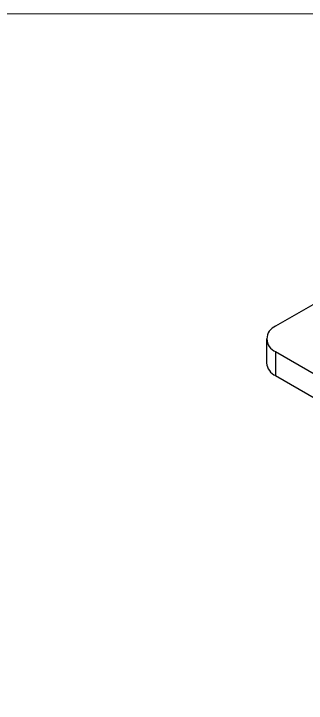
# Model space of a CAD drawing. Header units: millimetres. Extents: x 5 to 292, y 4 to 204.
# Drawn here: x 157.2 to 187.1, y 134.2 to 204.5 of the extents above; entities that cross this region are included whole.
import ezdxf

# ---------------------------------------------------------------- set-up
doc = ezdxf.new("R2010")
doc.units = ezdxf.units.MM

msp = doc.modelspace()

# ---------------------------------------------------------------- linework, layer by layer
at = {"color": 7, "linetype": 'Continuous', "lineweight": 18}
msp.add_line((4.92, 204.48), (291.92, 204.48), dxfattribs=at)
at = {"color": 7, "linetype": 'Continuous', "lineweight": 25}
for p, q in [((187.971, 174.964), (183.935, 172.634)), ((183.006, 171.34), (183.006, 168.891)), ((183.935, 170.046), (251.294, 131.161)), ((183.935, 170.046), (183.935, 167.596)), ((183.935, 167.596), (251.294, 128.711))]:
    msp.add_line(p, q, dxfattribs=at)
for centre, radius, start, end in [((184.44, 171.34), 1.389, 111.31247, 248.68753), ((184.591, 169.047), 1.592, 185.65373, 245.66658)]:
    msp.add_arc(centre, radius, start, end, dxfattribs=at)

doc.saveas('drawing.dxf')
